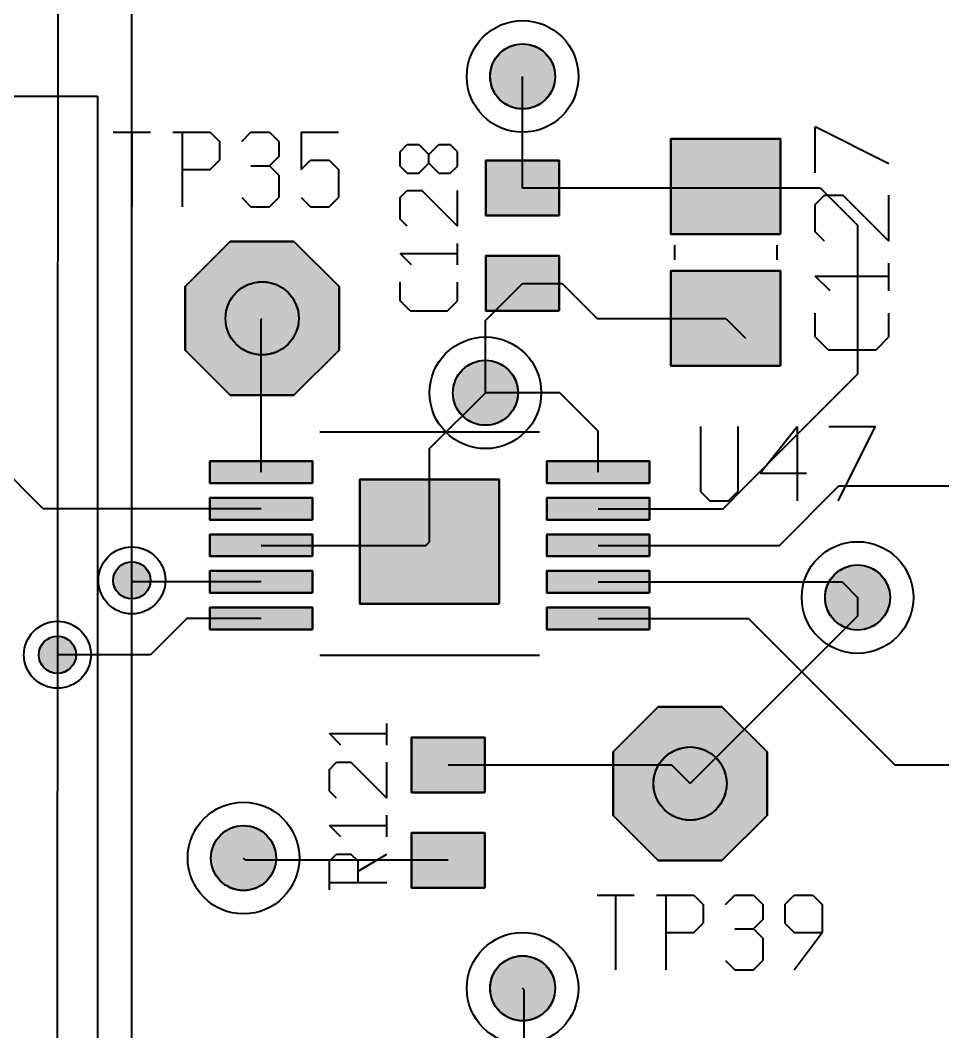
# Model space of a CAD drawing. Header units: millimetres. Extents: x 2 to 69.5, y 2.4 to 50.4.
# Drawn here: x 43.59 to 56.19, y 20.24 to 34.05 of the extents above; entities that cross this region are included whole.
import ezdxf

# ---------------------------------------------------------------- set-up
doc = ezdxf.new("R2010")
doc.units = ezdxf.units.MM
for name, color, linetype in [('bottom_copper', 7, 'Continuous'), ('drill_plated', 7, 'Continuous'), ('top_copper', 7, 'Continuous'), ('top_silk', 7, 'Continuous')]:
    doc.layers.add(name, color=color, linetype=linetype)

msp = doc.modelspace()

# ---------------------------------------------------------------- hatches: boundary and pattern name
at = {"layer": 'bottom_copper', "lineweight": 40}
for points in [[(50.887, 33.197), (50.862, 33.114), (50.821, 33.037), (50.765, 32.97), (50.698, 32.915), (50.621, 32.873), (50.538, 32.848), (50.451, 32.84), (50.364, 32.848), (50.281, 32.873), (50.204, 32.915), (50.137, 32.97), (50.081, 33.037), (50.04, 33.114), (50.015, 33.197), (50.007, 33.284), (50.015, 33.371), (50.04, 33.454), (50.081, 33.531), (50.137, 33.598), (50.204, 33.654), (50.281, 33.695), (50.364, 33.72), (50.451, 33.729), (50.538, 33.72), (50.621, 33.695), (50.698, 33.654), (50.765, 33.598), (50.821, 33.531), (50.862, 33.454), (50.887, 33.371), (50.895, 33.284), (50.887, 33.197)], [(47.945, 29.547), (47.33, 28.932), (46.46, 28.932), (45.845, 29.547), (45.845, 30.417), (46.46, 31.032), (47.33, 31.032), (47.945, 30.417), (47.945, 29.547)], [(47.385, 29.884), (47.357, 29.791), (47.311, 29.704), (47.249, 29.628), (47.173, 29.566), (47.086, 29.52), (46.993, 29.492), (46.895, 29.482), (46.797, 29.492), (46.704, 29.52), (46.617, 29.566), (46.541, 29.628), (46.479, 29.704), (46.433, 29.791), (46.405, 29.884), (46.395, 29.982), (46.405, 30.079), (46.433, 30.173), (46.479, 30.26), (46.541, 30.335), (46.617, 30.398), (46.704, 30.444), (46.797, 30.472), (46.895, 30.482), (46.993, 30.472), (47.086, 30.444), (47.173, 30.398), (47.249, 30.335), (47.311, 30.26), (47.357, 30.173), (47.385, 30.079), (47.395, 29.982), (47.385, 29.884)], [(50.379, 28.879), (50.354, 28.796), (50.313, 28.719), (50.257, 28.652), (50.19, 28.597), (50.113, 28.555), (50.03, 28.53), (49.943, 28.522), (49.856, 28.53), (49.773, 28.555), (49.696, 28.597), (49.629, 28.652), (49.573, 28.719), (49.532, 28.796), (49.507, 28.879), (49.498, 28.966), (49.507, 29.053), (49.532, 29.136), (49.573, 29.213), (49.629, 29.28), (49.696, 29.336), (49.773, 29.377), (49.856, 29.402), (49.943, 29.411), (50.03, 29.402), (50.113, 29.377), (50.19, 29.336), (50.257, 29.28), (50.313, 29.213), (50.354, 29.136), (50.379, 29.053), (50.388, 28.966), (50.379, 28.879)], [(45.366, 26.356), (45.352, 26.309), (45.328, 26.265), (45.297, 26.226), (45.258, 26.195), (45.214, 26.171), (45.167, 26.157), (45.117, 26.152), (45.067, 26.157), (45.02, 26.171), (44.976, 26.195), (44.937, 26.226), (44.906, 26.265), (44.882, 26.309), (44.868, 26.356), (44.863, 26.406), (44.868, 26.456), (44.882, 26.503), (44.906, 26.547), (44.937, 26.586), (44.976, 26.617), (45.02, 26.641), (45.067, 26.655), (45.117, 26.66), (45.167, 26.655), (45.214, 26.641), (45.258, 26.617), (45.297, 26.586), (45.328, 26.547), (45.352, 26.503), (45.366, 26.456), (45.371, 26.406), (45.366, 26.356)], [(55.459, 26.085), (55.434, 26.002), (55.393, 25.925), (55.337, 25.858), (55.27, 25.803), (55.193, 25.761), (55.11, 25.736), (55.023, 25.728), (54.936, 25.736), (54.853, 25.761), (54.776, 25.803), (54.709, 25.858), (54.653, 25.925), (54.612, 26.002), (54.587, 26.085), (54.579, 26.172), (54.587, 26.259), (54.612, 26.342), (54.653, 26.419), (54.709, 26.486), (54.776, 26.542), (54.853, 26.583), (54.936, 26.608), (55.023, 26.617), (55.11, 26.608), (55.193, 26.583), (55.27, 26.542), (55.337, 26.486), (55.393, 26.419), (55.434, 26.342), (55.459, 26.259), (55.468, 26.172), (55.459, 26.085)], [(44.35, 25.34), (44.336, 25.293), (44.312, 25.249), (44.281, 25.21), (44.242, 25.179), (44.198, 25.155), (44.151, 25.141), (44.101, 25.136), (44.051, 25.141), (44.004, 25.155), (43.96, 25.179), (43.921, 25.21), (43.89, 25.249), (43.866, 25.293), (43.852, 25.34), (43.847, 25.39), (43.852, 25.44), (43.866, 25.487), (43.89, 25.531), (43.921, 25.57), (43.96, 25.601), (44.004, 25.625), (44.051, 25.639), (44.101, 25.644), (44.151, 25.639), (44.198, 25.625), (44.242, 25.601), (44.281, 25.57), (44.312, 25.531), (44.336, 25.487), (44.35, 25.44), (44.355, 25.39), (44.35, 25.34)], [(53.787, 23.197), (53.172, 22.582), (52.302, 22.582), (51.687, 23.197), (51.687, 24.067), (52.302, 24.682), (53.172, 24.682), (53.787, 24.067), (53.787, 23.197)], [(53.227, 23.535), (53.199, 23.441), (53.153, 23.354), (53.091, 23.279), (53.015, 23.216), (52.928, 23.17), (52.835, 23.142), (52.737, 23.132), (52.639, 23.142), (52.546, 23.17), (52.459, 23.216), (52.383, 23.279), (52.321, 23.354), (52.275, 23.441), (52.247, 23.535), (52.237, 23.632), (52.247, 23.73), (52.275, 23.823), (52.321, 23.91), (52.383, 23.986), (52.459, 24.048), (52.546, 24.094), (52.639, 24.122), (52.737, 24.132), (52.835, 24.122), (52.928, 24.094), (53.015, 24.048), (53.091, 23.986), (53.153, 23.91), (53.199, 23.823), (53.227, 23.73), (53.237, 23.632), (53.227, 23.535)], [(47.077, 22.529), (47.052, 22.446), (47.011, 22.369), (46.955, 22.302), (46.888, 22.247), (46.811, 22.205), (46.728, 22.18), (46.641, 22.172), (46.554, 22.18), (46.471, 22.205), (46.394, 22.247), (46.327, 22.302), (46.271, 22.369), (46.23, 22.446), (46.205, 22.529), (46.197, 22.616), (46.205, 22.703), (46.23, 22.786), (46.271, 22.863), (46.327, 22.93), (46.394, 22.986), (46.471, 23.027), (46.554, 23.052), (46.641, 23.061), (46.728, 23.052), (46.811, 23.027), (46.888, 22.986), (46.955, 22.93), (47.011, 22.863), (47.052, 22.786), (47.077, 22.703), (47.086, 22.616), (47.077, 22.529)], [(50.887, 20.751), (50.862, 20.668), (50.821, 20.591), (50.765, 20.524), (50.698, 20.469), (50.621, 20.427), (50.538, 20.402), (50.451, 20.394), (50.364, 20.402), (50.281, 20.427), (50.204, 20.469), (50.137, 20.524), (50.081, 20.591), (50.04, 20.668), (50.015, 20.751), (50.007, 20.838), (50.015, 20.925), (50.04, 21.008), (50.081, 21.085), (50.137, 21.152), (50.204, 21.208), (50.281, 21.249), (50.364, 21.274), (50.451, 21.283), (50.538, 21.274), (50.621, 21.249), (50.698, 21.208), (50.765, 21.152), (50.821, 21.085), (50.862, 21.008), (50.887, 20.925), (50.895, 20.838), (50.887, 20.751)]]:
    msp.add_hatch(color=7, dxfattribs=at).paths.add_polyline_path(points, flags=0)
at = {"layer": 'drill_plated', "lineweight": 40}
for points in [[(50.887, 33.197), (50.862, 33.114), (50.821, 33.037), (50.765, 32.97), (50.698, 32.915), (50.621, 32.873), (50.538, 32.848), (50.451, 32.84), (50.364, 32.848), (50.281, 32.873), (50.204, 32.915), (50.137, 32.97), (50.081, 33.037), (50.04, 33.114), (50.015, 33.197), (50.007, 33.284), (50.015, 33.371), (50.04, 33.454), (50.081, 33.531), (50.137, 33.598), (50.204, 33.654), (50.281, 33.695), (50.364, 33.72), (50.451, 33.729), (50.538, 33.72), (50.621, 33.695), (50.698, 33.654), (50.765, 33.598), (50.821, 33.531), (50.862, 33.454), (50.887, 33.371), (50.895, 33.284), (50.887, 33.197)], [(47.385, 29.884), (47.357, 29.791), (47.311, 29.704), (47.249, 29.628), (47.173, 29.566), (47.086, 29.52), (46.993, 29.492), (46.895, 29.482), (46.797, 29.492), (46.704, 29.52), (46.617, 29.566), (46.541, 29.628), (46.479, 29.704), (46.433, 29.791), (46.405, 29.884), (46.395, 29.982), (46.405, 30.079), (46.433, 30.173), (46.479, 30.26), (46.541, 30.335), (46.617, 30.398), (46.704, 30.444), (46.797, 30.472), (46.895, 30.482), (46.993, 30.472), (47.086, 30.444), (47.173, 30.398), (47.249, 30.335), (47.311, 30.26), (47.357, 30.173), (47.385, 30.079), (47.395, 29.982), (47.385, 29.884)], [(50.379, 28.879), (50.354, 28.796), (50.313, 28.719), (50.257, 28.652), (50.19, 28.597), (50.113, 28.555), (50.03, 28.53), (49.943, 28.522), (49.856, 28.53), (49.773, 28.555), (49.696, 28.597), (49.629, 28.652), (49.573, 28.719), (49.532, 28.796), (49.507, 28.879), (49.498, 28.966), (49.507, 29.053), (49.532, 29.136), (49.573, 29.213), (49.629, 29.28), (49.696, 29.336), (49.773, 29.377), (49.856, 29.402), (49.943, 29.411), (50.03, 29.402), (50.113, 29.377), (50.19, 29.336), (50.257, 29.28), (50.313, 29.213), (50.354, 29.136), (50.379, 29.053), (50.388, 28.966), (50.379, 28.879)], [(45.366, 26.356), (45.352, 26.309), (45.328, 26.265), (45.297, 26.226), (45.258, 26.195), (45.214, 26.171), (45.167, 26.157), (45.117, 26.152), (45.067, 26.157), (45.02, 26.171), (44.976, 26.195), (44.937, 26.226), (44.906, 26.265), (44.882, 26.309), (44.868, 26.356), (44.863, 26.406), (44.868, 26.456), (44.882, 26.503), (44.906, 26.547), (44.937, 26.586), (44.976, 26.617), (45.02, 26.641), (45.067, 26.655), (45.117, 26.66), (45.167, 26.655), (45.214, 26.641), (45.258, 26.617), (45.297, 26.586), (45.328, 26.547), (45.352, 26.503), (45.366, 26.456), (45.371, 26.406), (45.366, 26.356)], [(55.459, 26.085), (55.434, 26.002), (55.393, 25.925), (55.337, 25.858), (55.27, 25.803), (55.193, 25.761), (55.11, 25.736), (55.023, 25.728), (54.936, 25.736), (54.853, 25.761), (54.776, 25.803), (54.709, 25.858), (54.653, 25.925), (54.612, 26.002), (54.587, 26.085), (54.579, 26.172), (54.587, 26.259), (54.612, 26.342), (54.653, 26.419), (54.709, 26.486), (54.776, 26.542), (54.853, 26.583), (54.936, 26.608), (55.023, 26.617), (55.11, 26.608), (55.193, 26.583), (55.27, 26.542), (55.337, 26.486), (55.393, 26.419), (55.434, 26.342), (55.459, 26.259), (55.468, 26.172), (55.459, 26.085)], [(44.35, 25.34), (44.336, 25.293), (44.312, 25.249), (44.281, 25.21), (44.242, 25.179), (44.198, 25.155), (44.151, 25.141), (44.101, 25.136), (44.051, 25.141), (44.004, 25.155), (43.96, 25.179), (43.921, 25.21), (43.89, 25.249), (43.866, 25.293), (43.852, 25.34), (43.847, 25.39), (43.852, 25.44), (43.866, 25.487), (43.89, 25.531), (43.921, 25.57), (43.96, 25.601), (44.004, 25.625), (44.051, 25.639), (44.101, 25.644), (44.151, 25.639), (44.198, 25.625), (44.242, 25.601), (44.281, 25.57), (44.312, 25.531), (44.336, 25.487), (44.35, 25.44), (44.355, 25.39), (44.35, 25.34)], [(53.227, 23.535), (53.199, 23.441), (53.153, 23.354), (53.091, 23.279), (53.015, 23.216), (52.928, 23.17), (52.835, 23.142), (52.737, 23.132), (52.639, 23.142), (52.546, 23.17), (52.459, 23.216), (52.383, 23.279), (52.321, 23.354), (52.275, 23.441), (52.247, 23.535), (52.237, 23.632), (52.247, 23.73), (52.275, 23.823), (52.321, 23.91), (52.383, 23.986), (52.459, 24.048), (52.546, 24.094), (52.639, 24.122), (52.737, 24.132), (52.835, 24.122), (52.928, 24.094), (53.015, 24.048), (53.091, 23.986), (53.153, 23.91), (53.199, 23.823), (53.227, 23.73), (53.237, 23.632), (53.227, 23.535)], [(47.077, 22.529), (47.052, 22.446), (47.011, 22.369), (46.955, 22.302), (46.888, 22.247), (46.811, 22.205), (46.728, 22.18), (46.641, 22.172), (46.554, 22.18), (46.471, 22.205), (46.394, 22.247), (46.327, 22.302), (46.271, 22.369), (46.23, 22.446), (46.205, 22.529), (46.197, 22.616), (46.205, 22.703), (46.23, 22.786), (46.271, 22.863), (46.327, 22.93), (46.394, 22.986), (46.471, 23.027), (46.554, 23.052), (46.641, 23.061), (46.728, 23.052), (46.811, 23.027), (46.888, 22.986), (46.955, 22.93), (47.011, 22.863), (47.052, 22.786), (47.077, 22.703), (47.086, 22.616), (47.077, 22.529)], [(50.887, 20.751), (50.862, 20.668), (50.821, 20.591), (50.765, 20.524), (50.698, 20.469), (50.621, 20.427), (50.538, 20.402), (50.451, 20.394), (50.364, 20.402), (50.281, 20.427), (50.204, 20.469), (50.137, 20.524), (50.081, 20.591), (50.04, 20.668), (50.015, 20.751), (50.007, 20.838), (50.015, 20.925), (50.04, 21.008), (50.081, 21.085), (50.137, 21.152), (50.204, 21.208), (50.281, 21.249), (50.364, 21.274), (50.451, 21.283), (50.538, 21.274), (50.621, 21.249), (50.698, 21.208), (50.765, 21.152), (50.821, 21.085), (50.862, 21.008), (50.887, 20.925), (50.895, 20.838), (50.887, 20.751)]]:
    msp.add_hatch(color=7, dxfattribs=at).paths.add_polyline_path(points, flags=0)
at = {"layer": 'top_copper', "lineweight": 40}
for points in [[(50.887, 33.197), (50.862, 33.114), (50.821, 33.037), (50.765, 32.97), (50.698, 32.915), (50.621, 32.873), (50.538, 32.848), (50.451, 32.84), (50.364, 32.848), (50.281, 32.873), (50.204, 32.915), (50.137, 32.97), (50.081, 33.037), (50.04, 33.114), (50.015, 33.197), (50.007, 33.284), (50.015, 33.371), (50.04, 33.454), (50.081, 33.531), (50.137, 33.598), (50.204, 33.654), (50.281, 33.695), (50.364, 33.72), (50.451, 33.729), (50.538, 33.72), (50.621, 33.695), (50.698, 33.654), (50.765, 33.598), (50.821, 33.531), (50.862, 33.454), (50.887, 33.371), (50.895, 33.284), (50.887, 33.197)], [(53.973, 31.132), (52.473, 31.132), (52.473, 32.432), (53.973, 32.432), (53.973, 31.132)], [(50.951, 31.385), (49.951, 31.385), (49.951, 32.135), (50.951, 32.135), (50.951, 31.385)], [(47.945, 29.547), (47.33, 28.932), (46.46, 28.932), (45.845, 29.547), (45.845, 30.417), (46.46, 31.032), (47.33, 31.032), (47.945, 30.417), (47.945, 29.547)], [(50.951, 30.085), (49.951, 30.085), (49.951, 30.835), (50.951, 30.835), (50.951, 30.085)], [(53.973, 29.332), (52.473, 29.332), (52.473, 30.632), (53.973, 30.632), (53.973, 29.332)], [(47.385, 29.884), (47.357, 29.791), (47.311, 29.704), (47.249, 29.628), (47.173, 29.566), (47.086, 29.52), (46.993, 29.492), (46.895, 29.482), (46.797, 29.492), (46.704, 29.52), (46.617, 29.566), (46.541, 29.628), (46.479, 29.704), (46.433, 29.791), (46.405, 29.884), (46.395, 29.982), (46.405, 30.079), (46.433, 30.173), (46.479, 30.26), (46.541, 30.335), (46.617, 30.398), (46.704, 30.444), (46.797, 30.472), (46.895, 30.482), (46.993, 30.472), (47.086, 30.444), (47.173, 30.398), (47.249, 30.335), (47.311, 30.26), (47.357, 30.173), (47.385, 30.079), (47.395, 29.982), (47.385, 29.884)], [(50.379, 28.879), (50.354, 28.796), (50.313, 28.719), (50.257, 28.652), (50.19, 28.597), (50.113, 28.555), (50.03, 28.53), (49.943, 28.522), (49.856, 28.53), (49.773, 28.555), (49.696, 28.597), (49.629, 28.652), (49.573, 28.719), (49.532, 28.796), (49.507, 28.879), (49.498, 28.966), (49.507, 29.053), (49.532, 29.136), (49.573, 29.213), (49.629, 29.28), (49.696, 29.336), (49.773, 29.377), (49.856, 29.402), (49.943, 29.411), (50.03, 29.402), (50.113, 29.377), (50.19, 29.336), (50.257, 29.28), (50.313, 29.213), (50.354, 29.136), (50.379, 29.053), (50.388, 28.966), (50.379, 28.879)], [(47.581, 27.734), (46.181, 27.734), (46.181, 28.034), (47.581, 28.034), (47.581, 27.734)], [(52.181, 27.734), (50.781, 27.734), (50.781, 28.034), (52.181, 28.034), (52.181, 27.734)], [(50.131, 26.084), (48.231, 26.084), (48.231, 27.784), (50.131, 27.784), (50.131, 26.084)], [(47.581, 27.234), (46.181, 27.234), (46.181, 27.534), (47.581, 27.534), (47.581, 27.234)], [(52.181, 27.234), (50.781, 27.234), (50.781, 27.534), (52.181, 27.534), (52.181, 27.234)], [(47.581, 26.734), (46.181, 26.734), (46.181, 27.034), (47.581, 27.034), (47.581, 26.734)], [(52.181, 26.734), (50.781, 26.734), (50.781, 27.034), (52.181, 27.034), (52.181, 26.734)], [(45.366, 26.356), (45.352, 26.309), (45.328, 26.265), (45.297, 26.226), (45.258, 26.195), (45.214, 26.171), (45.167, 26.157), (45.117, 26.152), (45.067, 26.157), (45.02, 26.171), (44.976, 26.195), (44.937, 26.226), (44.906, 26.265), (44.882, 26.309), (44.868, 26.356), (44.863, 26.406), (44.868, 26.456), (44.882, 26.503), (44.906, 26.547), (44.937, 26.586), (44.976, 26.617), (45.02, 26.641), (45.067, 26.655), (45.117, 26.66), (45.167, 26.655), (45.214, 26.641), (45.258, 26.617), (45.297, 26.586), (45.328, 26.547), (45.352, 26.503), (45.366, 26.456), (45.371, 26.406), (45.366, 26.356)], [(47.581, 26.234), (46.181, 26.234), (46.181, 26.534), (47.581, 26.534), (47.581, 26.234)], [(52.181, 26.234), (50.781, 26.234), (50.781, 26.534), (52.181, 26.534), (52.181, 26.234)], [(55.459, 26.085), (55.434, 26.002), (55.393, 25.925), (55.337, 25.858), (55.27, 25.803), (55.193, 25.761), (55.11, 25.736), (55.023, 25.728), (54.936, 25.736), (54.853, 25.761), (54.776, 25.803), (54.709, 25.858), (54.653, 25.925), (54.612, 26.002), (54.587, 26.085), (54.579, 26.172), (54.587, 26.259), (54.612, 26.342), (54.653, 26.419), (54.709, 26.486), (54.776, 26.542), (54.853, 26.583), (54.936, 26.608), (55.023, 26.617), (55.11, 26.608), (55.193, 26.583), (55.27, 26.542), (55.337, 26.486), (55.393, 26.419), (55.434, 26.342), (55.459, 26.259), (55.468, 26.172), (55.459, 26.085)], [(47.581, 25.734), (46.181, 25.734), (46.181, 26.034), (47.581, 26.034), (47.581, 25.734)], [(52.181, 25.734), (50.781, 25.734), (50.781, 26.034), (52.181, 26.034), (52.181, 25.734)], [(44.35, 25.34), (44.336, 25.293), (44.312, 25.249), (44.281, 25.21), (44.242, 25.179), (44.198, 25.155), (44.151, 25.141), (44.101, 25.136), (44.051, 25.141), (44.004, 25.155), (43.96, 25.179), (43.921, 25.21), (43.89, 25.249), (43.866, 25.293), (43.852, 25.34), (43.847, 25.39), (43.852, 25.44), (43.866, 25.487), (43.89, 25.531), (43.921, 25.57), (43.96, 25.601), (44.004, 25.625), (44.051, 25.639), (44.101, 25.644), (44.151, 25.639), (44.198, 25.625), (44.242, 25.601), (44.281, 25.57), (44.312, 25.531), (44.336, 25.487), (44.35, 25.44), (44.355, 25.39), (44.35, 25.34)], [(53.787, 23.197), (53.172, 22.582), (52.302, 22.582), (51.687, 23.197), (51.687, 24.067), (52.302, 24.682), (53.172, 24.682), (53.787, 24.067), (53.787, 23.197)], [(49.935, 23.511), (48.935, 23.511), (48.935, 24.261), (49.935, 24.261), (49.935, 23.511)], [(53.227, 23.535), (53.199, 23.441), (53.153, 23.354), (53.091, 23.279), (53.015, 23.216), (52.928, 23.17), (52.835, 23.142), (52.737, 23.132), (52.639, 23.142), (52.546, 23.17), (52.459, 23.216), (52.383, 23.279), (52.321, 23.354), (52.275, 23.441), (52.247, 23.535), (52.237, 23.632), (52.247, 23.73), (52.275, 23.823), (52.321, 23.91), (52.383, 23.986), (52.459, 24.048), (52.546, 24.094), (52.639, 24.122), (52.737, 24.132), (52.835, 24.122), (52.928, 24.094), (53.015, 24.048), (53.091, 23.986), (53.153, 23.91), (53.199, 23.823), (53.227, 23.73), (53.237, 23.632), (53.227, 23.535)], [(47.077, 22.529), (47.052, 22.446), (47.011, 22.369), (46.955, 22.302), (46.888, 22.247), (46.811, 22.205), (46.728, 22.18), (46.641, 22.172), (46.554, 22.18), (46.471, 22.205), (46.394, 22.247), (46.327, 22.302), (46.271, 22.369), (46.23, 22.446), (46.205, 22.529), (46.197, 22.616), (46.205, 22.703), (46.23, 22.786), (46.271, 22.863), (46.327, 22.93), (46.394, 22.986), (46.471, 23.027), (46.554, 23.052), (46.641, 23.061), (46.728, 23.052), (46.811, 23.027), (46.888, 22.986), (46.955, 22.93), (47.011, 22.863), (47.052, 22.786), (47.077, 22.703), (47.086, 22.616), (47.077, 22.529)], [(49.935, 22.211), (48.935, 22.211), (48.935, 22.961), (49.935, 22.961), (49.935, 22.211)], [(50.887, 20.751), (50.862, 20.668), (50.821, 20.591), (50.765, 20.524), (50.698, 20.469), (50.621, 20.427), (50.538, 20.402), (50.451, 20.394), (50.364, 20.402), (50.281, 20.427), (50.204, 20.469), (50.137, 20.524), (50.081, 20.591), (50.04, 20.668), (50.015, 20.751), (50.007, 20.838), (50.015, 20.925), (50.04, 21.008), (50.081, 21.085), (50.137, 21.152), (50.204, 21.208), (50.281, 21.249), (50.364, 21.274), (50.451, 21.283), (50.538, 21.274), (50.621, 21.249), (50.698, 21.208), (50.765, 21.152), (50.821, 21.085), (50.862, 21.008), (50.887, 20.925), (50.895, 20.838), (50.887, 20.751)]]:
    msp.add_hatch(color=7, dxfattribs=at).paths.add_polyline_path(points, flags=0)

# ---------------------------------------------------------------- linework, layer by layer
at = {"layer": 'bottom_copper', "color": 7, "lineweight": 40}
for p, q in [((45.117, 13.98), (45.117, 39.38)), ((44.101, 12.964), (44.111, 38.354)), ((46.46, 31.032), (45.845, 30.417)), ((47.33, 31.032), (46.46, 31.032)), ((47.945, 30.417), (47.33, 31.032)), ((45.845, 30.417), (45.845, 29.547)), ((47.945, 29.547), (47.945, 30.417)), ((45.845, 29.547), (46.46, 28.932)), ((47.33, 28.932), (47.945, 29.547)), ((46.46, 28.932), (47.33, 28.932)), ((55.023, 26.172), (55.023, 25.918)), ((55.023, 25.918), (52.737, 23.632)), ((52.302, 24.682), (51.687, 24.067)), ((53.172, 24.682), (52.302, 24.682)), ((53.787, 24.067), (53.172, 24.682)), ((51.687, 24.067), (51.687, 23.197)), ((53.787, 23.197), (53.787, 24.067)), ((51.687, 23.197), (52.302, 22.582)), ((53.172, 22.582), (53.787, 23.197)), ((52.302, 22.582), (53.172, 22.582))]:
    msp.add_line(p, q, dxfattribs=at)
for points in [[(50.887, 33.197), (50.862, 33.114), (50.821, 33.037), (50.765, 32.97), (50.698, 32.915), (50.621, 32.873), (50.538, 32.848), (50.451, 32.84), (50.364, 32.848), (50.281, 32.873), (50.204, 32.915), (50.137, 32.97), (50.081, 33.037), (50.04, 33.114), (50.015, 33.197), (50.007, 33.284), (50.015, 33.371), (50.04, 33.454), (50.081, 33.531), (50.137, 33.598), (50.204, 33.654), (50.281, 33.695), (50.364, 33.72), (50.451, 33.729), (50.538, 33.72), (50.621, 33.695), (50.698, 33.654), (50.765, 33.598), (50.821, 33.531), (50.862, 33.454), (50.887, 33.371), (50.895, 33.284), (50.887, 33.197)], [(47.945, 29.547), (47.33, 28.932), (46.46, 28.932), (45.845, 29.547), (45.845, 30.417), (46.46, 31.032), (47.33, 31.032), (47.945, 30.417), (47.945, 29.547)], [(47.385, 29.884), (47.357, 29.791), (47.311, 29.704), (47.249, 29.628), (47.173, 29.566), (47.086, 29.52), (46.993, 29.492), (46.895, 29.482), (46.797, 29.492), (46.704, 29.52), (46.617, 29.566), (46.541, 29.628), (46.479, 29.704), (46.433, 29.791), (46.405, 29.884), (46.395, 29.982), (46.405, 30.079), (46.433, 30.173), (46.479, 30.26), (46.541, 30.335), (46.617, 30.398), (46.704, 30.444), (46.797, 30.472), (46.895, 30.482), (46.993, 30.472), (47.086, 30.444), (47.173, 30.398), (47.249, 30.335), (47.311, 30.26), (47.357, 30.173), (47.385, 30.079), (47.395, 29.982), (47.385, 29.884)], [(50.379, 28.879), (50.354, 28.796), (50.313, 28.719), (50.257, 28.652), (50.19, 28.597), (50.113, 28.555), (50.03, 28.53), (49.943, 28.522), (49.856, 28.53), (49.773, 28.555), (49.696, 28.597), (49.629, 28.652), (49.573, 28.719), (49.532, 28.796), (49.507, 28.879), (49.498, 28.966), (49.507, 29.053), (49.532, 29.136), (49.573, 29.213), (49.629, 29.28), (49.696, 29.336), (49.773, 29.377), (49.856, 29.402), (49.943, 29.411), (50.03, 29.402), (50.113, 29.377), (50.19, 29.336), (50.257, 29.28), (50.313, 29.213), (50.354, 29.136), (50.379, 29.053), (50.388, 28.966), (50.379, 28.879)], [(45.366, 26.356), (45.352, 26.309), (45.328, 26.265), (45.297, 26.226), (45.258, 26.195), (45.214, 26.171), (45.167, 26.157), (45.117, 26.152), (45.067, 26.157), (45.02, 26.171), (44.976, 26.195), (44.937, 26.226), (44.906, 26.265), (44.882, 26.309), (44.868, 26.356), (44.863, 26.406), (44.868, 26.456), (44.882, 26.503), (44.906, 26.547), (44.937, 26.586), (44.976, 26.617), (45.02, 26.641), (45.067, 26.655), (45.117, 26.66), (45.167, 26.655), (45.214, 26.641), (45.258, 26.617), (45.297, 26.586), (45.328, 26.547), (45.352, 26.503), (45.366, 26.456), (45.371, 26.406), (45.366, 26.356)], [(55.459, 26.085), (55.434, 26.002), (55.393, 25.925), (55.337, 25.858), (55.27, 25.803), (55.193, 25.761), (55.11, 25.736), (55.023, 25.728), (54.936, 25.736), (54.853, 25.761), (54.776, 25.803), (54.709, 25.858), (54.653, 25.925), (54.612, 26.002), (54.587, 26.085), (54.579, 26.172), (54.587, 26.259), (54.612, 26.342), (54.653, 26.419), (54.709, 26.486), (54.776, 26.542), (54.853, 26.583), (54.936, 26.608), (55.023, 26.617), (55.11, 26.608), (55.193, 26.583), (55.27, 26.542), (55.337, 26.486), (55.393, 26.419), (55.434, 26.342), (55.459, 26.259), (55.468, 26.172), (55.459, 26.085)], [(44.35, 25.34), (44.336, 25.293), (44.312, 25.249), (44.281, 25.21), (44.242, 25.179), (44.198, 25.155), (44.151, 25.141), (44.101, 25.136), (44.051, 25.141), (44.004, 25.155), (43.96, 25.179), (43.921, 25.21), (43.89, 25.249), (43.866, 25.293), (43.852, 25.34), (43.847, 25.39), (43.852, 25.44), (43.866, 25.487), (43.89, 25.531), (43.921, 25.57), (43.96, 25.601), (44.004, 25.625), (44.051, 25.639), (44.101, 25.644), (44.151, 25.639), (44.198, 25.625), (44.242, 25.601), (44.281, 25.57), (44.312, 25.531), (44.336, 25.487), (44.35, 25.44), (44.355, 25.39), (44.35, 25.34)], [(53.787, 23.197), (53.172, 22.582), (52.302, 22.582), (51.687, 23.197), (51.687, 24.067), (52.302, 24.682), (53.172, 24.682), (53.787, 24.067), (53.787, 23.197)], [(53.227, 23.535), (53.199, 23.441), (53.153, 23.354), (53.091, 23.279), (53.015, 23.216), (52.928, 23.17), (52.835, 23.142), (52.737, 23.132), (52.639, 23.142), (52.546, 23.17), (52.459, 23.216), (52.383, 23.279), (52.321, 23.354), (52.275, 23.441), (52.247, 23.535), (52.237, 23.632), (52.247, 23.73), (52.275, 23.823), (52.321, 23.91), (52.383, 23.986), (52.459, 24.048), (52.546, 24.094), (52.639, 24.122), (52.737, 24.132), (52.835, 24.122), (52.928, 24.094), (53.015, 24.048), (53.091, 23.986), (53.153, 23.91), (53.199, 23.823), (53.227, 23.73), (53.237, 23.632), (53.227, 23.535)], [(47.077, 22.529), (47.052, 22.446), (47.011, 22.369), (46.955, 22.302), (46.888, 22.247), (46.811, 22.205), (46.728, 22.18), (46.641, 22.172), (46.554, 22.18), (46.471, 22.205), (46.394, 22.247), (46.327, 22.302), (46.271, 22.369), (46.23, 22.446), (46.205, 22.529), (46.197, 22.616), (46.205, 22.703), (46.23, 22.786), (46.271, 22.863), (46.327, 22.93), (46.394, 22.986), (46.471, 23.027), (46.554, 23.052), (46.641, 23.061), (46.728, 23.052), (46.811, 23.027), (46.888, 22.986), (46.955, 22.93), (47.011, 22.863), (47.052, 22.786), (47.077, 22.703), (47.086, 22.616), (47.077, 22.529)], [(50.887, 20.751), (50.862, 20.668), (50.821, 20.591), (50.765, 20.524), (50.698, 20.469), (50.621, 20.427), (50.538, 20.402), (50.451, 20.394), (50.364, 20.402), (50.281, 20.427), (50.204, 20.469), (50.137, 20.524), (50.081, 20.591), (50.04, 20.668), (50.015, 20.751), (50.007, 20.838), (50.015, 20.925), (50.04, 21.008), (50.081, 21.085), (50.137, 21.152), (50.204, 21.208), (50.281, 21.249), (50.364, 21.274), (50.451, 21.283), (50.538, 21.274), (50.621, 21.249), (50.698, 21.208), (50.765, 21.152), (50.821, 21.085), (50.862, 21.008), (50.887, 20.925), (50.895, 20.838), (50.887, 20.751)]]:
    msp.add_lwpolyline(points, close=True, dxfattribs=at)
for centre, major_axis in [((50.451, 33.284), (0.762, 0)), ((50.451, 33.284), (0.444, 0)), ((46.895, 29.982), (0.5, 0)), ((49.943, 28.966), (0.762, 0)), ((49.943, 28.966), (0.444, 0)), ((55.023, 26.172), (0.762, 0)), ((45.117, 26.406), (0.457, 0)), ((45.117, 26.406), (0.254, 0)), ((55.023, 26.172), (0.444, 0)), ((44.101, 25.39), (0.457, 0)), ((44.101, 25.39), (0.254, 0)), ((52.737, 23.632), (0.5, 0)), ((46.641, 22.616), (0.762, 0)), ((46.641, 22.616), (0.444, 0)), ((50.451, 20.838), (0.762, 0)), ((50.451, 20.838), (0.444, 0))]:
    msp.add_ellipse(centre, major_axis=major_axis, ratio=1, dxfattribs=at)
at = {"layer": 'drill_plated', "color": 7, "lineweight": 40}
for points in [[(50.887, 33.197), (50.862, 33.114), (50.821, 33.037), (50.765, 32.97), (50.698, 32.915), (50.621, 32.873), (50.538, 32.848), (50.451, 32.84), (50.364, 32.848), (50.281, 32.873), (50.204, 32.915), (50.137, 32.97), (50.081, 33.037), (50.04, 33.114), (50.015, 33.197), (50.007, 33.284), (50.015, 33.371), (50.04, 33.454), (50.081, 33.531), (50.137, 33.598), (50.204, 33.654), (50.281, 33.695), (50.364, 33.72), (50.451, 33.729), (50.538, 33.72), (50.621, 33.695), (50.698, 33.654), (50.765, 33.598), (50.821, 33.531), (50.862, 33.454), (50.887, 33.371), (50.895, 33.284), (50.887, 33.197)], [(47.385, 29.884), (47.357, 29.791), (47.311, 29.704), (47.249, 29.628), (47.173, 29.566), (47.086, 29.52), (46.993, 29.492), (46.895, 29.482), (46.797, 29.492), (46.704, 29.52), (46.617, 29.566), (46.541, 29.628), (46.479, 29.704), (46.433, 29.791), (46.405, 29.884), (46.395, 29.982), (46.405, 30.079), (46.433, 30.173), (46.479, 30.26), (46.541, 30.335), (46.617, 30.398), (46.704, 30.444), (46.797, 30.472), (46.895, 30.482), (46.993, 30.472), (47.086, 30.444), (47.173, 30.398), (47.249, 30.335), (47.311, 30.26), (47.357, 30.173), (47.385, 30.079), (47.395, 29.982), (47.385, 29.884)], [(50.379, 28.879), (50.354, 28.796), (50.313, 28.719), (50.257, 28.652), (50.19, 28.597), (50.113, 28.555), (50.03, 28.53), (49.943, 28.522), (49.856, 28.53), (49.773, 28.555), (49.696, 28.597), (49.629, 28.652), (49.573, 28.719), (49.532, 28.796), (49.507, 28.879), (49.498, 28.966), (49.507, 29.053), (49.532, 29.136), (49.573, 29.213), (49.629, 29.28), (49.696, 29.336), (49.773, 29.377), (49.856, 29.402), (49.943, 29.411), (50.03, 29.402), (50.113, 29.377), (50.19, 29.336), (50.257, 29.28), (50.313, 29.213), (50.354, 29.136), (50.379, 29.053), (50.388, 28.966), (50.379, 28.879)], [(45.366, 26.356), (45.352, 26.309), (45.328, 26.265), (45.297, 26.226), (45.258, 26.195), (45.214, 26.171), (45.167, 26.157), (45.117, 26.152), (45.067, 26.157), (45.02, 26.171), (44.976, 26.195), (44.937, 26.226), (44.906, 26.265), (44.882, 26.309), (44.868, 26.356), (44.863, 26.406), (44.868, 26.456), (44.882, 26.503), (44.906, 26.547), (44.937, 26.586), (44.976, 26.617), (45.02, 26.641), (45.067, 26.655), (45.117, 26.66), (45.167, 26.655), (45.214, 26.641), (45.258, 26.617), (45.297, 26.586), (45.328, 26.547), (45.352, 26.503), (45.366, 26.456), (45.371, 26.406), (45.366, 26.356)], [(55.459, 26.085), (55.434, 26.002), (55.393, 25.925), (55.337, 25.858), (55.27, 25.803), (55.193, 25.761), (55.11, 25.736), (55.023, 25.728), (54.936, 25.736), (54.853, 25.761), (54.776, 25.803), (54.709, 25.858), (54.653, 25.925), (54.612, 26.002), (54.587, 26.085), (54.579, 26.172), (54.587, 26.259), (54.612, 26.342), (54.653, 26.419), (54.709, 26.486), (54.776, 26.542), (54.853, 26.583), (54.936, 26.608), (55.023, 26.617), (55.11, 26.608), (55.193, 26.583), (55.27, 26.542), (55.337, 26.486), (55.393, 26.419), (55.434, 26.342), (55.459, 26.259), (55.468, 26.172), (55.459, 26.085)], [(44.35, 25.34), (44.336, 25.293), (44.312, 25.249), (44.281, 25.21), (44.242, 25.179), (44.198, 25.155), (44.151, 25.141), (44.101, 25.136), (44.051, 25.141), (44.004, 25.155), (43.96, 25.179), (43.921, 25.21), (43.89, 25.249), (43.866, 25.293), (43.852, 25.34), (43.847, 25.39), (43.852, 25.44), (43.866, 25.487), (43.89, 25.531), (43.921, 25.57), (43.96, 25.601), (44.004, 25.625), (44.051, 25.639), (44.101, 25.644), (44.151, 25.639), (44.198, 25.625), (44.242, 25.601), (44.281, 25.57), (44.312, 25.531), (44.336, 25.487), (44.35, 25.44), (44.355, 25.39), (44.35, 25.34)], [(53.227, 23.535), (53.199, 23.441), (53.153, 23.354), (53.091, 23.279), (53.015, 23.216), (52.928, 23.17), (52.835, 23.142), (52.737, 23.132), (52.639, 23.142), (52.546, 23.17), (52.459, 23.216), (52.383, 23.279), (52.321, 23.354), (52.275, 23.441), (52.247, 23.535), (52.237, 23.632), (52.247, 23.73), (52.275, 23.823), (52.321, 23.91), (52.383, 23.986), (52.459, 24.048), (52.546, 24.094), (52.639, 24.122), (52.737, 24.132), (52.835, 24.122), (52.928, 24.094), (53.015, 24.048), (53.091, 23.986), (53.153, 23.91), (53.199, 23.823), (53.227, 23.73), (53.237, 23.632), (53.227, 23.535)], [(47.077, 22.529), (47.052, 22.446), (47.011, 22.369), (46.955, 22.302), (46.888, 22.247), (46.811, 22.205), (46.728, 22.18), (46.641, 22.172), (46.554, 22.18), (46.471, 22.205), (46.394, 22.247), (46.327, 22.302), (46.271, 22.369), (46.23, 22.446), (46.205, 22.529), (46.197, 22.616), (46.205, 22.703), (46.23, 22.786), (46.271, 22.863), (46.327, 22.93), (46.394, 22.986), (46.471, 23.027), (46.554, 23.052), (46.641, 23.061), (46.728, 23.052), (46.811, 23.027), (46.888, 22.986), (46.955, 22.93), (47.011, 22.863), (47.052, 22.786), (47.077, 22.703), (47.086, 22.616), (47.077, 22.529)], [(50.887, 20.751), (50.862, 20.668), (50.821, 20.591), (50.765, 20.524), (50.698, 20.469), (50.621, 20.427), (50.538, 20.402), (50.451, 20.394), (50.364, 20.402), (50.281, 20.427), (50.204, 20.469), (50.137, 20.524), (50.081, 20.591), (50.04, 20.668), (50.015, 20.751), (50.007, 20.838), (50.015, 20.925), (50.04, 21.008), (50.081, 21.085), (50.137, 21.152), (50.204, 21.208), (50.281, 21.249), (50.364, 21.274), (50.451, 21.283), (50.538, 21.274), (50.621, 21.249), (50.698, 21.208), (50.765, 21.152), (50.821, 21.085), (50.862, 21.008), (50.887, 20.925), (50.895, 20.838), (50.887, 20.751)]]:
    msp.add_lwpolyline(points, close=True, dxfattribs=at)
for centre, major_axis in [((50.451, 33.284), (0.444, 0)), ((46.895, 29.982), (0.5, 0)), ((49.943, 28.966), (0.444, 0)), ((45.117, 26.406), (0.254, 0)), ((55.023, 26.172), (0.444, 0)), ((44.101, 25.39), (0.254, 0)), ((52.737, 23.632), (0.5, 0)), ((46.641, 22.616), (0.444, 0)), ((50.451, 20.838), (0.444, 0))]:
    msp.add_ellipse(centre, major_axis=major_axis, ratio=1, dxfattribs=at)
at = {"layer": 'top_copper', "color": 7, "lineweight": 40}
for p, q in [((50.451, 31.76), (50.451, 33.284)), ((52.473, 32.432), (52.473, 31.132)), ((53.973, 32.432), (52.473, 32.432)), ((53.973, 31.132), (53.973, 32.432)), ((49.951, 32.135), (49.951, 31.385)), ((50.951, 32.135), (49.951, 32.135)), ((50.951, 31.385), (50.951, 32.135)), ((54.515, 31.76), (50.451, 31.76)), ((54.515, 31.76), (55.023, 31.252)), ((49.951, 31.385), (50.951, 31.385)), ((55.023, 31.252), (55.023, 29.22)), ((52.473, 31.132), (53.973, 31.132)), ((46.46, 31.032), (45.845, 30.417)), ((47.33, 31.032), (46.46, 31.032)), ((47.945, 30.417), (47.33, 31.032)), ((49.951, 30.835), (49.951, 30.085)), ((50.951, 30.835), (49.951, 30.835)), ((50.951, 30.085), (50.951, 30.835)), ((52.473, 30.632), (52.473, 29.332)), ((53.973, 30.632), (52.473, 30.632)), ((53.973, 29.332), (53.973, 30.632)), ((45.845, 30.417), (45.845, 29.547)), ((47.945, 29.547), (47.945, 30.417)), ((49.943, 29.952), (50.451, 30.46)), ((50.451, 30.46), (50.989, 30.46)), ((50.989, 30.46), (51.467, 29.982)), ((46.881, 29.968), (46.895, 29.982)), ((46.881, 27.884), (46.881, 29.968)), ((49.951, 30.085), (50.951, 30.085)), ((51.467, 29.982), (53.223, 29.982)), ((53.223, 29.982), (53.245, 29.96)), ((53.499, 29.706), (53.245, 29.96)), ((49.943, 28.966), (49.943, 29.952)), ((45.845, 29.547), (46.46, 28.932)), ((47.33, 28.932), (47.945, 29.547)), ((52.473, 29.332), (53.973, 29.332)), ((55.023, 29.22), (53.499, 27.696)), ((46.46, 28.932), (47.33, 28.932)), ((49.181, 28.204), (49.943, 28.966)), ((50.959, 28.966), (49.943, 28.966)), ((51.481, 28.444), (50.959, 28.966)), ((51.481, 27.884), (51.481, 28.444)), ((43.905, 27.384), (43.085, 28.204)), ((49.181, 26.934), (49.181, 28.204)), ((46.181, 28.034), (46.181, 27.734)), ((47.581, 28.034), (46.181, 28.034)), ((47.581, 27.734), (47.581, 28.034)), ((50.781, 28.034), (50.781, 27.734)), ((52.181, 28.034), (50.781, 28.034)), ((52.181, 27.734), (52.181, 28.034)), ((48.231, 27.784), (48.231, 26.084)), ((50.131, 27.784), (48.231, 27.784)), ((50.131, 26.084), (50.131, 27.784)), ((46.181, 27.734), (47.581, 27.734)), ((50.781, 27.734), (52.181, 27.734)), ((53.187, 27.384), (53.499, 27.696)), ((53.957, 26.884), (54.769, 27.696)), ((54.769, 27.696), (57.411, 27.696)), ((46.181, 27.534), (46.181, 27.234)), ((47.581, 27.534), (46.181, 27.534)), ((47.581, 27.234), (47.581, 27.534)), ((50.781, 27.534), (50.781, 27.234)), ((52.181, 27.534), (50.781, 27.534)), ((52.181, 27.234), (52.181, 27.534)), ((46.881, 27.384), (43.905, 27.384)), ((51.481, 27.384), (53.187, 27.384)), ((46.181, 27.234), (47.581, 27.234)), ((50.781, 27.234), (52.181, 27.234)), ((46.181, 27.034), (46.181, 26.734)), ((47.581, 27.034), (46.181, 27.034)), ((47.581, 26.734), (47.581, 27.034)), ((49.131, 26.884), (49.181, 26.934)), ((50.781, 27.034), (50.781, 26.734)), ((52.181, 27.034), (50.781, 27.034)), ((52.181, 26.734), (52.181, 27.034)), ((46.881, 26.884), (49.131, 26.884)), ((51.481, 26.884), (53.957, 26.884)), ((46.181, 26.734), (47.581, 26.734)), ((50.781, 26.734), (52.181, 26.734)), ((46.181, 26.534), (46.181, 26.234)), ((47.581, 26.534), (46.181, 26.534)), ((47.581, 26.234), (47.581, 26.534)), ((50.781, 26.534), (50.781, 26.234)), ((52.181, 26.534), (50.781, 26.534)), ((52.181, 26.234), (52.181, 26.534)), ((45.139, 26.384), (45.117, 26.406)), ((46.881, 26.384), (45.139, 26.384)), ((51.481, 26.384), (54.811, 26.384)), ((54.811, 26.384), (55.023, 26.172)), ((46.181, 26.234), (47.581, 26.234)), ((50.781, 26.234), (52.181, 26.234)), ((46.181, 26.034), (46.181, 25.734)), ((47.581, 26.034), (46.181, 26.034)), ((47.581, 25.734), (47.581, 26.034)), ((48.231, 26.084), (50.131, 26.084)), ((50.781, 26.034), (50.781, 25.734)), ((52.181, 26.034), (50.781, 26.034)), ((52.181, 25.734), (52.181, 26.034)), ((45.865, 25.884), (45.371, 25.39)), ((46.881, 25.884), (45.865, 25.884)), ((51.481, 25.884), (53.533, 25.884)), ((53.533, 25.884), (55.531, 23.886)), ((46.181, 25.734), (47.581, 25.734)), ((50.781, 25.734), (52.181, 25.734)), ((45.371, 25.39), (44.101, 25.39)), ((52.302, 24.682), (51.687, 24.067)), ((53.172, 24.682), (52.302, 24.682)), ((53.787, 24.067), (53.172, 24.682)), ((48.935, 24.261), (48.935, 23.511)), ((49.935, 24.261), (48.935, 24.261)), ((49.935, 23.511), (49.935, 24.261)), ((51.687, 24.067), (51.687, 23.197)), ((53.787, 23.197), (53.787, 24.067)), ((49.435, 23.886), (52.483, 23.886)), ((52.483, 23.886), (52.737, 23.632)), ((55.531, 23.886), (57.258, 23.886)), ((48.935, 23.511), (49.935, 23.511)), ((51.687, 23.197), (52.302, 22.582)), ((53.172, 22.582), (53.787, 23.197)), ((48.935, 22.961), (48.935, 22.211)), ((49.935, 22.961), (48.935, 22.961)), ((49.935, 22.211), (49.935, 22.961)), ((46.671, 22.586), (46.641, 22.616)), ((49.435, 22.586), (46.671, 22.586)), ((52.302, 22.582), (53.172, 22.582)), ((48.935, 22.211), (49.935, 22.211)), ((50.471, 20.818), (50.451, 20.838)), ((50.471, 19.334), (50.471, 20.818))]:
    msp.add_line(p, q, dxfattribs=at)
for points in [[(50.887, 33.197), (50.862, 33.114), (50.821, 33.037), (50.765, 32.97), (50.698, 32.915), (50.621, 32.873), (50.538, 32.848), (50.451, 32.84), (50.364, 32.848), (50.281, 32.873), (50.204, 32.915), (50.137, 32.97), (50.081, 33.037), (50.04, 33.114), (50.015, 33.197), (50.007, 33.284), (50.015, 33.371), (50.04, 33.454), (50.081, 33.531), (50.137, 33.598), (50.204, 33.654), (50.281, 33.695), (50.364, 33.72), (50.451, 33.729), (50.538, 33.72), (50.621, 33.695), (50.698, 33.654), (50.765, 33.598), (50.821, 33.531), (50.862, 33.454), (50.887, 33.371), (50.895, 33.284), (50.887, 33.197)], [(53.973, 31.132), (52.473, 31.132), (52.473, 32.432), (53.973, 32.432), (53.973, 31.132)], [(50.951, 31.385), (49.951, 31.385), (49.951, 32.135), (50.951, 32.135), (50.951, 31.385)], [(47.945, 29.547), (47.33, 28.932), (46.46, 28.932), (45.845, 29.547), (45.845, 30.417), (46.46, 31.032), (47.33, 31.032), (47.945, 30.417), (47.945, 29.547)], [(50.951, 30.085), (49.951, 30.085), (49.951, 30.835), (50.951, 30.835), (50.951, 30.085)], [(53.973, 29.332), (52.473, 29.332), (52.473, 30.632), (53.973, 30.632), (53.973, 29.332)], [(47.385, 29.884), (47.357, 29.791), (47.311, 29.704), (47.249, 29.628), (47.173, 29.566), (47.086, 29.52), (46.993, 29.492), (46.895, 29.482), (46.797, 29.492), (46.704, 29.52), (46.617, 29.566), (46.541, 29.628), (46.479, 29.704), (46.433, 29.791), (46.405, 29.884), (46.395, 29.982), (46.405, 30.079), (46.433, 30.173), (46.479, 30.26), (46.541, 30.335), (46.617, 30.398), (46.704, 30.444), (46.797, 30.472), (46.895, 30.482), (46.993, 30.472), (47.086, 30.444), (47.173, 30.398), (47.249, 30.335), (47.311, 30.26), (47.357, 30.173), (47.385, 30.079), (47.395, 29.982), (47.385, 29.884)], [(50.379, 28.879), (50.354, 28.796), (50.313, 28.719), (50.257, 28.652), (50.19, 28.597), (50.113, 28.555), (50.03, 28.53), (49.943, 28.522), (49.856, 28.53), (49.773, 28.555), (49.696, 28.597), (49.629, 28.652), (49.573, 28.719), (49.532, 28.796), (49.507, 28.879), (49.498, 28.966), (49.507, 29.053), (49.532, 29.136), (49.573, 29.213), (49.629, 29.28), (49.696, 29.336), (49.773, 29.377), (49.856, 29.402), (49.943, 29.411), (50.03, 29.402), (50.113, 29.377), (50.19, 29.336), (50.257, 29.28), (50.313, 29.213), (50.354, 29.136), (50.379, 29.053), (50.388, 28.966), (50.379, 28.879)], [(47.581, 27.734), (46.181, 27.734), (46.181, 28.034), (47.581, 28.034), (47.581, 27.734)], [(52.181, 27.734), (50.781, 27.734), (50.781, 28.034), (52.181, 28.034), (52.181, 27.734)], [(50.131, 26.084), (48.231, 26.084), (48.231, 27.784), (50.131, 27.784), (50.131, 26.084)], [(47.581, 27.234), (46.181, 27.234), (46.181, 27.534), (47.581, 27.534), (47.581, 27.234)], [(52.181, 27.234), (50.781, 27.234), (50.781, 27.534), (52.181, 27.534), (52.181, 27.234)], [(47.581, 26.734), (46.181, 26.734), (46.181, 27.034), (47.581, 27.034), (47.581, 26.734)], [(52.181, 26.734), (50.781, 26.734), (50.781, 27.034), (52.181, 27.034), (52.181, 26.734)], [(45.366, 26.356), (45.352, 26.309), (45.328, 26.265), (45.297, 26.226), (45.258, 26.195), (45.214, 26.171), (45.167, 26.157), (45.117, 26.152), (45.067, 26.157), (45.02, 26.171), (44.976, 26.195), (44.937, 26.226), (44.906, 26.265), (44.882, 26.309), (44.868, 26.356), (44.863, 26.406), (44.868, 26.456), (44.882, 26.503), (44.906, 26.547), (44.937, 26.586), (44.976, 26.617), (45.02, 26.641), (45.067, 26.655), (45.117, 26.66), (45.167, 26.655), (45.214, 26.641), (45.258, 26.617), (45.297, 26.586), (45.328, 26.547), (45.352, 26.503), (45.366, 26.456), (45.371, 26.406), (45.366, 26.356)], [(47.581, 26.234), (46.181, 26.234), (46.181, 26.534), (47.581, 26.534), (47.581, 26.234)], [(52.181, 26.234), (50.781, 26.234), (50.781, 26.534), (52.181, 26.534), (52.181, 26.234)], [(55.459, 26.085), (55.434, 26.002), (55.393, 25.925), (55.337, 25.858), (55.27, 25.803), (55.193, 25.761), (55.11, 25.736), (55.023, 25.728), (54.936, 25.736), (54.853, 25.761), (54.776, 25.803), (54.709, 25.858), (54.653, 25.925), (54.612, 26.002), (54.587, 26.085), (54.579, 26.172), (54.587, 26.259), (54.612, 26.342), (54.653, 26.419), (54.709, 26.486), (54.776, 26.542), (54.853, 26.583), (54.936, 26.608), (55.023, 26.617), (55.11, 26.608), (55.193, 26.583), (55.27, 26.542), (55.337, 26.486), (55.393, 26.419), (55.434, 26.342), (55.459, 26.259), (55.468, 26.172), (55.459, 26.085)], [(47.581, 25.734), (46.181, 25.734), (46.181, 26.034), (47.581, 26.034), (47.581, 25.734)], [(52.181, 25.734), (50.781, 25.734), (50.781, 26.034), (52.181, 26.034), (52.181, 25.734)], [(44.35, 25.34), (44.336, 25.293), (44.312, 25.249), (44.281, 25.21), (44.242, 25.179), (44.198, 25.155), (44.151, 25.141), (44.101, 25.136), (44.051, 25.141), (44.004, 25.155), (43.96, 25.179), (43.921, 25.21), (43.89, 25.249), (43.866, 25.293), (43.852, 25.34), (43.847, 25.39), (43.852, 25.44), (43.866, 25.487), (43.89, 25.531), (43.921, 25.57), (43.96, 25.601), (44.004, 25.625), (44.051, 25.639), (44.101, 25.644), (44.151, 25.639), (44.198, 25.625), (44.242, 25.601), (44.281, 25.57), (44.312, 25.531), (44.336, 25.487), (44.35, 25.44), (44.355, 25.39), (44.35, 25.34)], [(53.787, 23.197), (53.172, 22.582), (52.302, 22.582), (51.687, 23.197), (51.687, 24.067), (52.302, 24.682), (53.172, 24.682), (53.787, 24.067), (53.787, 23.197)], [(49.935, 23.511), (48.935, 23.511), (48.935, 24.261), (49.935, 24.261), (49.935, 23.511)], [(53.227, 23.535), (53.199, 23.441), (53.153, 23.354), (53.091, 23.279), (53.015, 23.216), (52.928, 23.17), (52.835, 23.142), (52.737, 23.132), (52.639, 23.142), (52.546, 23.17), (52.459, 23.216), (52.383, 23.279), (52.321, 23.354), (52.275, 23.441), (52.247, 23.535), (52.237, 23.632), (52.247, 23.73), (52.275, 23.823), (52.321, 23.91), (52.383, 23.986), (52.459, 24.048), (52.546, 24.094), (52.639, 24.122), (52.737, 24.132), (52.835, 24.122), (52.928, 24.094), (53.015, 24.048), (53.091, 23.986), (53.153, 23.91), (53.199, 23.823), (53.227, 23.73), (53.237, 23.632), (53.227, 23.535)], [(47.077, 22.529), (47.052, 22.446), (47.011, 22.369), (46.955, 22.302), (46.888, 22.247), (46.811, 22.205), (46.728, 22.18), (46.641, 22.172), (46.554, 22.18), (46.471, 22.205), (46.394, 22.247), (46.327, 22.302), (46.271, 22.369), (46.23, 22.446), (46.205, 22.529), (46.197, 22.616), (46.205, 22.703), (46.23, 22.786), (46.271, 22.863), (46.327, 22.93), (46.394, 22.986), (46.471, 23.027), (46.554, 23.052), (46.641, 23.061), (46.728, 23.052), (46.811, 23.027), (46.888, 22.986), (46.955, 22.93), (47.011, 22.863), (47.052, 22.786), (47.077, 22.703), (47.086, 22.616), (47.077, 22.529)], [(49.935, 22.211), (48.935, 22.211), (48.935, 22.961), (49.935, 22.961), (49.935, 22.211)], [(50.887, 20.751), (50.862, 20.668), (50.821, 20.591), (50.765, 20.524), (50.698, 20.469), (50.621, 20.427), (50.538, 20.402), (50.451, 20.394), (50.364, 20.402), (50.281, 20.427), (50.204, 20.469), (50.137, 20.524), (50.081, 20.591), (50.04, 20.668), (50.015, 20.751), (50.007, 20.838), (50.015, 20.925), (50.04, 21.008), (50.081, 21.085), (50.137, 21.152), (50.204, 21.208), (50.281, 21.249), (50.364, 21.274), (50.451, 21.283), (50.538, 21.274), (50.621, 21.249), (50.698, 21.208), (50.765, 21.152), (50.821, 21.085), (50.862, 21.008), (50.887, 20.925), (50.895, 20.838), (50.887, 20.751)]]:
    msp.add_lwpolyline(points, close=True, dxfattribs=at)
for centre, major_axis in [((50.451, 33.284), (0.762, 0)), ((50.451, 33.284), (0.444, 0)), ((46.895, 29.982), (0.5, 0)), ((49.943, 28.966), (0.762, 0)), ((49.943, 28.966), (0.444, 0)), ((55.023, 26.172), (0.762, 0)), ((45.117, 26.406), (0.457, 0)), ((45.117, 26.406), (0.254, 0)), ((55.023, 26.172), (0.444, 0)), ((44.101, 25.39), (0.457, 0)), ((44.101, 25.39), (0.254, 0)), ((52.737, 23.632), (0.5, 0)), ((46.641, 22.616), (0.762, 0)), ((46.641, 22.616), (0.444, 0)), ((50.451, 20.838), (0.762, 0)), ((50.451, 20.838), (0.444, 0))]:
    msp.add_ellipse(centre, major_axis=major_axis, ratio=1, dxfattribs=at)
at = {"layer": 'top_silk', "color": 7, "lineweight": 40}
for p, q in [((24.328, 33.013), (44.648, 33.013)), ((44.648, 33.013), (44.648, 7.613)), ((55.451, 32.092), (54.445, 32.595)), ((54.445, 31.966), (54.445, 32.595)), ((44.863, 32.522), (45.371, 32.522)), ((45.117, 32.522), (45.117, 31.506)), ((45.676, 32.522), (46.184, 32.522)), ((45.803, 32.522), (45.803, 31.506)), ((46.184, 32.522), (46.311, 32.395)), ((46.616, 32.395), (46.743, 32.522)), ((46.743, 32.522), (46.997, 32.522)), ((46.997, 32.522), (47.124, 32.395)), ((47.428, 32.522), (47.936, 32.522)), ((47.428, 32.522), (47.428, 32.014)), ((46.311, 32.395), (46.311, 32.141)), ((47.124, 32.395), (47.124, 32.192)), ((48.78, 32.257), (48.877, 32.355)), ((48.877, 32.355), (49.034, 32.355)), ((49.171, 32.218), (49.034, 32.355)), ((49.171, 32.218), (49.308, 32.355)), ((49.308, 32.355), (49.464, 32.355)), ((49.562, 32.257), (49.464, 32.355)), ((47.124, 32.192), (46.997, 32.065)), ((48.78, 32.061), (48.78, 32.257)), ((49.171, 32.1), (49.171, 32.218)), ((49.562, 32.061), (49.562, 32.257)), ((46.184, 32.014), (46.311, 32.141)), ((46.743, 32.065), (46.997, 32.065)), ((47.124, 31.938), (46.997, 32.065)), ((47.428, 32.014), (47.555, 32.141)), ((47.555, 32.141), (47.809, 32.141)), ((47.809, 32.141), (47.936, 32.014)), ((48.877, 31.963), (48.78, 32.061)), ((49.034, 31.963), (49.171, 32.1)), ((49.308, 31.963), (49.171, 32.1)), ((49.464, 31.963), (49.562, 32.061)), ((45.803, 32.014), (46.184, 32.014)), ((47.124, 31.938), (47.124, 31.633)), ((47.936, 32.014), (47.936, 31.633)), ((48.877, 31.963), (49.034, 31.963)), ((49.308, 31.963), (49.464, 31.963)), ((46.616, 31.633), (46.743, 31.506)), ((46.997, 31.506), (47.124, 31.633)), ((47.428, 31.633), (47.555, 31.506)), ((47.809, 31.506), (47.936, 31.633)), ((48.78, 31.631), (48.877, 31.729)), ((48.78, 31.338), (48.78, 31.631)), ((48.877, 31.729), (49.073, 31.729)), ((49.562, 31.24), (49.073, 31.729)), ((49.562, 31.24), (49.562, 31.729)), ((54.445, 31.538), (54.571, 31.664)), ((54.571, 31.664), (54.823, 31.664)), ((55.451, 31.036), (54.823, 31.664)), ((55.451, 31.036), (55.451, 31.664)), ((46.743, 31.506), (46.997, 31.506)), ((47.555, 31.506), (47.809, 31.506)), ((54.445, 31.161), (54.445, 31.538)), ((48.877, 31.24), (48.78, 31.338)), ((54.571, 31.036), (54.445, 31.161)), ((49.562, 30.712), (49.562, 31.005)), ((52.523, 30.982), (52.523, 30.782)), ((53.923, 30.982), (53.923, 30.782)), ((48.936, 30.712), (48.78, 30.868)), ((48.78, 30.868), (49.562, 30.868)), ((55.451, 30.357), (55.451, 30.734)), ((54.647, 30.357), (54.445, 30.558)), ((54.445, 30.558), (55.451, 30.558)), ((48.78, 30.223), (48.78, 30.477)), ((49.562, 30.223), (49.562, 30.477)), ((48.917, 30.086), (48.78, 30.223)), ((49.425, 30.086), (49.562, 30.223)), ((48.917, 30.086), (49.425, 30.086)), ((54.445, 29.728), (54.445, 30.055)), ((55.451, 29.728), (55.451, 30.055)), ((54.621, 29.552), (54.445, 29.728)), ((55.275, 29.552), (55.451, 29.728)), ((54.621, 29.552), (55.275, 29.552)), ((52.879, 28.506), (52.879, 27.617)), ((53.387, 28.506), (53.387, 27.617)), ((53.692, 27.871), (54.2, 28.506)), ((54.2, 28.506), (54.2, 27.49)), ((54.632, 28.506), (55.267, 28.506)), ((54.759, 27.49), (55.267, 28.506)), ((47.681, 28.434), (50.681, 28.434)), ((53.692, 27.871), (54.327, 27.871)), ((52.879, 27.617), (53.006, 27.49)), ((53.26, 27.49), (53.387, 27.617)), ((53.006, 27.49), (53.26, 27.49)), ((52.481, 25.884), (52.731, 25.884)), ((47.681, 25.384), (50.681, 25.384)), ((48.597, 24.157), (48.597, 24.451)), ((47.971, 24.157), (47.815, 24.314)), ((47.815, 24.314), (48.597, 24.314)), ((47.815, 23.825), (47.912, 23.923)), ((47.912, 23.923), (48.108, 23.923)), ((48.597, 23.434), (48.108, 23.923)), ((48.597, 23.434), (48.597, 23.923)), ((47.815, 23.531), (47.815, 23.825)), ((47.912, 23.434), (47.815, 23.531)), ((48.597, 22.905), (48.597, 23.199)), ((47.971, 22.905), (47.815, 23.062)), ((47.815, 23.062), (48.597, 23.062)), ((47.815, 22.573), (47.912, 22.671)), ((47.912, 22.671), (48.108, 22.671)), ((48.206, 22.573), (48.108, 22.671)), ((48.206, 22.436), (48.597, 22.671)), ((47.815, 22.182), (47.815, 22.573)), ((48.206, 22.28), (48.206, 22.573)), ((47.815, 22.28), (48.597, 22.28)), ((51.467, 22.108), (51.975, 22.108)), ((51.721, 22.108), (51.721, 21.092)), ((52.28, 22.108), (52.788, 22.108)), ((52.407, 22.108), (52.407, 21.092)), ((52.788, 22.108), (52.915, 21.981)), ((53.22, 21.981), (53.347, 22.108)), ((53.347, 22.108), (53.601, 22.108)), ((53.601, 22.108), (53.728, 21.981)), ((54.032, 21.981), (54.159, 22.108)), ((54.159, 22.108), (54.413, 22.108)), ((54.413, 22.108), (54.54, 21.981)), ((52.915, 21.981), (52.915, 21.727)), ((53.728, 21.981), (53.728, 21.778)), ((54.032, 21.981), (54.032, 21.727)), ((54.54, 21.981), (54.54, 21.6)), ((52.788, 21.6), (52.915, 21.727)), ((53.728, 21.778), (53.601, 21.651)), ((54.032, 21.727), (54.159, 21.6)), ((52.407, 21.6), (52.788, 21.6)), ((53.347, 21.651), (53.601, 21.651)), ((53.728, 21.524), (53.601, 21.651)), ((54.159, 21.092), (54.54, 21.6)), ((54.159, 21.6), (54.54, 21.6)), ((53.728, 21.524), (53.728, 21.219)), ((53.22, 21.219), (53.347, 21.092)), ((53.601, 21.092), (53.728, 21.219)), ((53.347, 21.092), (53.601, 21.092))]:
    msp.add_line(p, q, dxfattribs=at)

doc.saveas('drawing.dxf')
